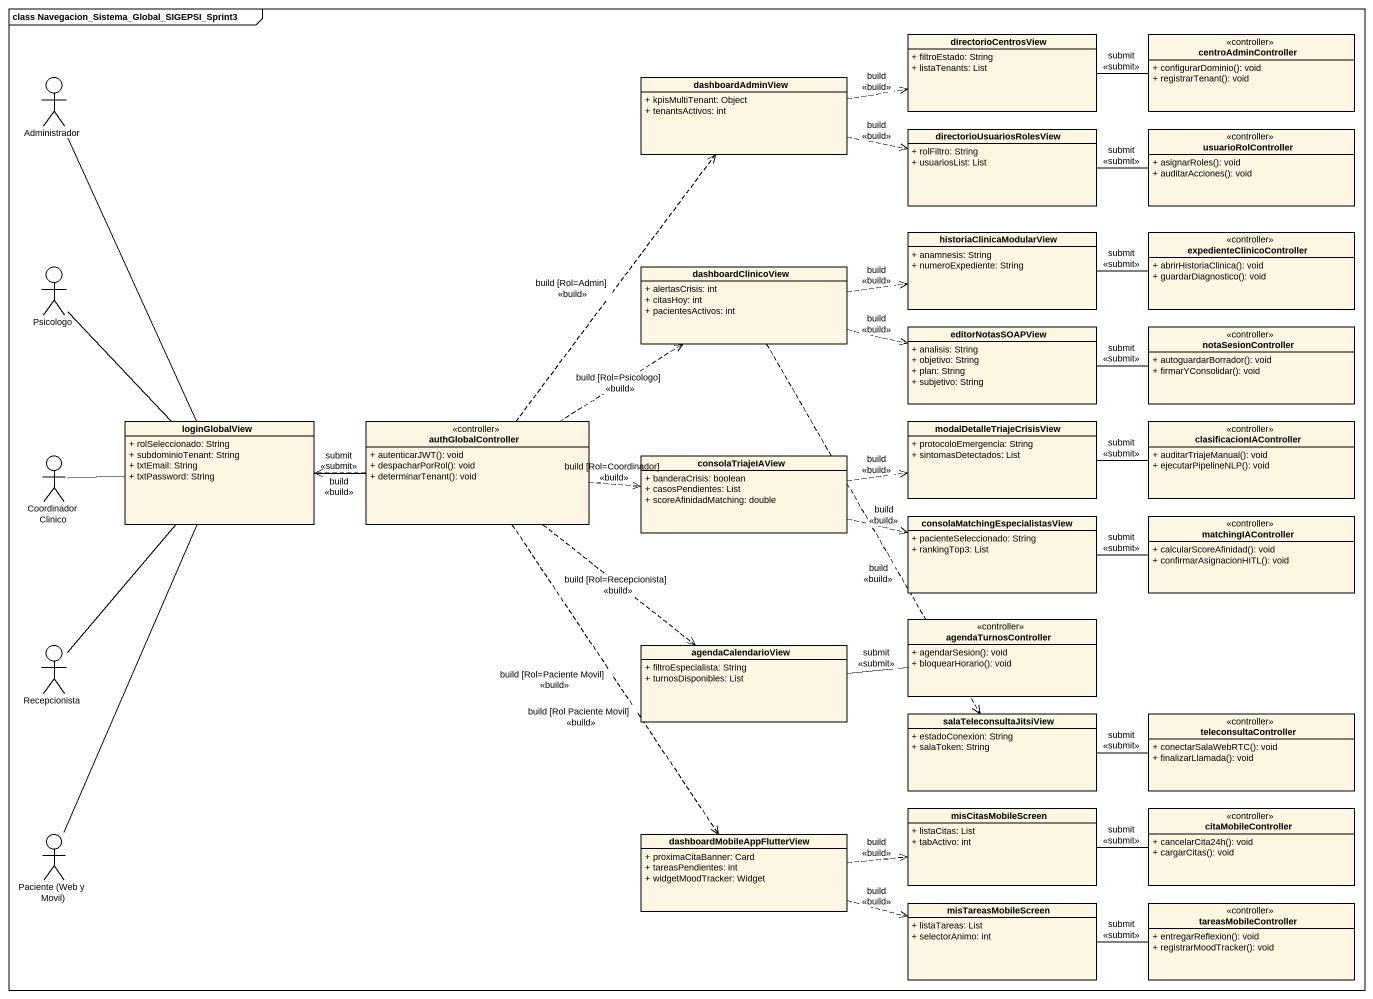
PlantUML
@startuml
mainframe class Navegacion_Sistema_Global_SIGEPSI_Sprint3
allowmixing
hide circle
hide empty members
skinparam classAttributeIconSize 0
class directorioCentrosView {
  + filtroEstado: String
  + listaTenants: List
}
class centroAdminController <<controller>> {
  + configurarDominio(): void
  + registrarTenant(): void
}
actor Administrador
class dashboardAdminView {
  + kpisMultiTenant: Object
  + tenantsActivos: int
}
class directorioUsuariosRolesView {
  + rolFiltro: String
  + usuariosList: List
}
class usuarioRolController <<controller>> {
  + asignarRoles(): void
  + auditarAcciones(): void
}
class historiaClinicaModularView {
  + anamnesis: String
  + numeroExpediente: String
}
class expedienteClinicoController <<controller>> {
  + abrirHistoriaClinica(): void
  + guardarDiagnostico(): void
}
actor Psicologo
class dashboardClinicoView {
  + alertasCrisis: int
  + citasHoy: int
  + pacientesActivos: int
}
class editorNotasSOAPView {
  + analisis: String
  + objetivo: String
  + plan: String
  + subjetivo: String
}
class notaSesionController <<controller>> {
  + autoguardarBorrador(): void
  + firmarYConsolidar(): void
}
class loginGlobalView {
  + rolSeleccionado: String
  + subdominioTenant: String
  + txtEmail: String
  + txtPassword: String
}
class authGlobalController <<controller>> {
  + autenticarJWT(): void
  + despacharPorRol(): void
  + determinarTenant(): void
}
class modalDetalleTriajeCrisisView {
  + protocoloEmergencia: String
  + sintomasDetectados: List
}
class clasificacionIAController <<controller>> {
  + auditarTriajeManual(): void
  + ejecutarPipelineNLP(): void
}
actor "Coordinador Clinico" as Coordinador_Clinico
class consolaTriajeIAView {
  + banderaCrisis: boolean
  + casosPendientes: List
  + scoreAfinidadMatching: double
}
class "consolaMatchingEspecialistasView" as consolaMatchingEspecialistas {
  + pacienteSeleccionado: String
  + rankingTop3: List
}
class matchingIAController <<controller>> {
  + calcularScoreAfinidad(): void
  + confirmarAsignacionHITL(): void
}
class agendaTurnosController <<controller>> {
  + agendarSesion(): void
  + bloquearHorario(): void
}
actor Recepcionista
class agendaCalendarioView {
  + filtroEspecialista: String
  + turnosDisponibles: List
}
class salaTeleconsultaJitsiView {
  + estadoConexion: String
  + salaToken: String
}
class teleconsultaController <<controller>> {
  + conectarSalaWebRTC(): void
  + finalizarLlamada(): void
}
class misCitasMobileScreen {
  + listaCitas: List
  + tabActivo: int
}
class citaMobileController <<controller>> {
  + cancelarCita24h(): void
  + cargarCitas(): void
}
actor "Paciente (Web y Movil)" as Paciente_Web_y_Movil
class "dashboardMobileAppFlutterView" as dashboardMobileAppFlutterVie {
  + proximaCitaBanner: Card
  + tareasPendientes: int
  + widgetMoodTracker: Widget
}
class misTareasMobileScreen {
  + listaTareas: List
  + selectorAnimo: int
}
class tareasMobileController <<controller>> {
  + entregarReflexion(): void
  + registrarMoodTracker(): void
}
directorioCentrosView -right- centroAdminController : submit\n<<submit>>
Administrador -- loginGlobalView
dashboardAdminView .right.> directorioCentrosView : build\n<<build>>
dashboardAdminView .right.> directorioUsuariosRolesView : build\n<<build>>
directorioUsuariosRolesView -right- usuarioRolController : submit\n<<submit>>
historiaClinicaModularView -right- expedienteClinicoController : submit\n<<submit>>
Psicologo -- loginGlobalView
dashboardClinicoView .right.> historiaClinicaModularView : build\n<<build>>
dashboardClinicoView .right.> editorNotasSOAPView : build\n<<build>>
dashboardClinicoView ..> salaTeleconsultaJitsiView : build\n<<build>>
editorNotasSOAPView -right- notaSesionController : submit\n<<submit>>
loginGlobalView -right- authGlobalController : submit\n<<submit>>
authGlobalController .up.> dashboardAdminView : build [Rol=Admin]\n<<build>>
authGlobalController .up.> dashboardClinicoView : build [Rol=Psicologo]\n<<build>>
authGlobalController .left.> loginGlobalView : build\n<<build>>
authGlobalController .right.> consolaTriajeIAView : build [Rol=Coordinador]\n<<build>>
authGlobalController ..> agendaCalendarioView : build [Rol=Recepcionista]\n<<build>>
authGlobalController ..> dashboardMobileAppFlutterVie : build [Rol Paciente Movil]\n<<build>>
authGlobalController ..> dashboardMobileAppFlutterVie : build [Rol=Paciente Movil]\n<<build>>
modalDetalleTriajeCrisisView -right- clasificacionIAController : submit\n<<submit>>
Coordinador_Clinico -right- loginGlobalView
consolaTriajeIAView .right.> modalDetalleTriajeCrisisView : build\n<<build>>
consolaTriajeIAView .right.> consolaMatchingEspecialistas : build\n<<build>>
consolaMatchingEspecialistas -right- matchingIAController : submit\n<<submit>>
Recepcionista -up- loginGlobalView
agendaCalendarioView -right- agendaTurnosController : submit\n<<submit>>
salaTeleconsultaJitsiView -right- teleconsultaController : submit\n<<submit>>
misCitasMobileScreen -right- citaMobileController : submit\n<<submit>>
Paciente_Web_y_Movil -up- loginGlobalView
dashboardMobileAppFlutterVie .right.> misCitasMobileScreen : build\n<<build>>
dashboardMobileAppFlutterVie .right.> misTareasMobileScreen : build\n<<build>>
misTareasMobileScreen -right- tareasMobileController : submit\n<<submit>>
@enduml
